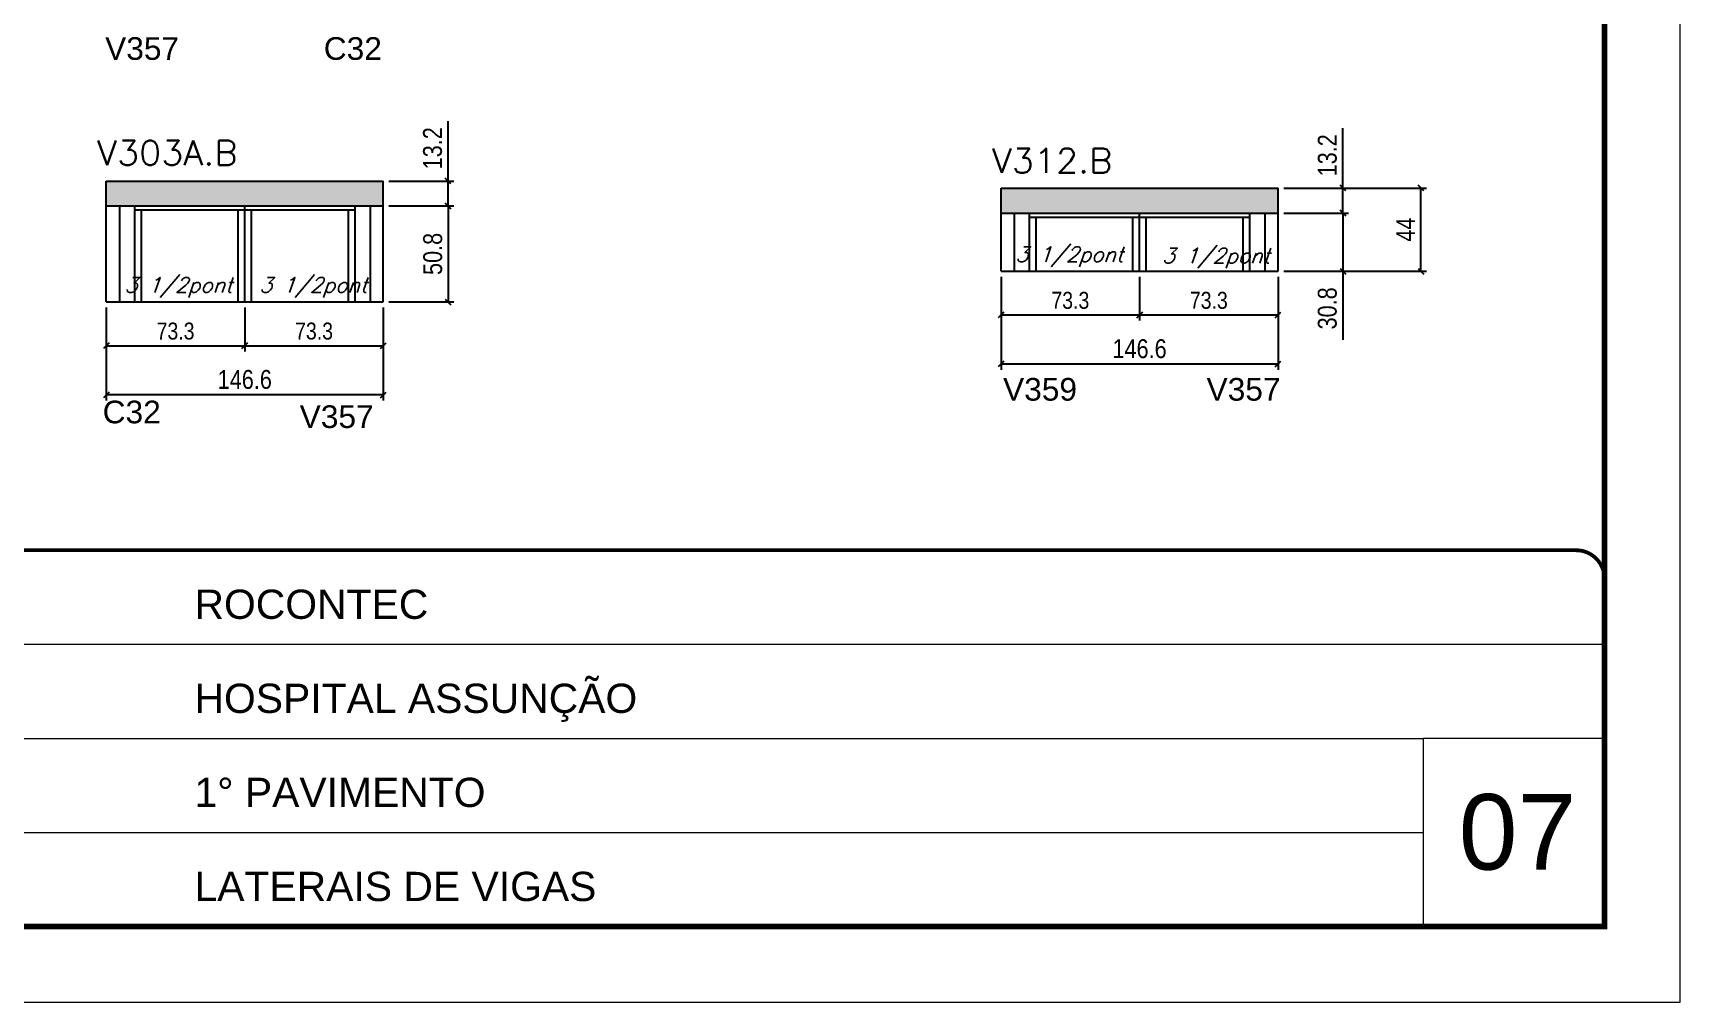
# Model space of a CAD drawing. Extents: x 137137 to 143418, y 10464 to 34486.
# Drawn here: x 140934 to 141806, y 32287 to 32800 of the extents above; entities that cross this region are included whole.
import ezdxf

# ---------------------------------------------------------------- set-up
doc = ezdxf.new("R2010")
doc.units = 0
doc.linetypes.add('CONTINUO', pattern=[0])
doc.linetypes.add('DASHED', pattern=[0.75, 0.5, -0.25])
for name, color, linetype in [('5', 5, 'Continuous'), ('COTA', 241, 'Continuous'), ('Painéis', 200, 'Continuous'), ('SARR_2.2x7', 40, 'Continuous'), ('SARR_3.5x7', 81, 'Continuous'), ('texto', 7, 'Continuous')]:
    doc.layers.add(name, color=color, linetype=linetype)
for name, color, linetype, lineweight in [('CARIMBO', 255, 'Continuous', 9), ('Escoras', 2, 'Continuous', 25), ('Folhas', 255, 'Continuous', 9), ('SARRAFO DE PRESSAO', 251, 'DASHED', 9), ('Texto Seção', 7, 'Continuous', 15)]:
    doc.layers.add(name, color=color, linetype=linetype, lineweight=lineweight)
doc.styles.add('ARIAL', font='arial.ttf')
doc.styles.add('COTA TECNICA', font='techl___.ttf', dxfattribs={"height": 10})
doc.styles.add('COTA TECNICA-50', font='techl___.ttf', dxfattribs={"height": 9})
doc.styles.add('REGUA-120', font='ROMANS.shx', dxfattribs={"height": 15})
doc.styles.add('Romans', font='romans.shx')
doc.styles.get("Standard").update_dxf_attribs({"font": 'arial.ttf'})
doc.dimstyles.new('COTA PAINEL-50', dxfattribs={"dimtxt": 9, "dimasz": 3, "dimexe": 3, "dimexo": 3, "dimgap": 3, "dimtad": 1, "dimdec": 1, "dimzin": 12, "dimdsep": 46, "dimtxsty": 'COTA TECNICA-50', "dimblk1": 'OBLIQUE', "dimblk2": 'OBLIQUE', "dimsah": 1, "dimcen": 0.9, "dimclrd": 4, "dimclre": 4, "dimclrt": 240, "dimadec": 1, "dimazin": 3, "dimtfac": 1, "dimtdec": 1, "dimtmove": 0, "dimatfit": 3, "dimfxl": 1, "dimtolj": 1, "dimtzin": 12, "dimarcsym": 0})
doc.dimstyles.new('PAINEL', dxfattribs={"dimtxt": 10, "dimasz": 3, "dimexe": 3, "dimexo": 3, "dimgap": 3, "dimtad": 1, "dimdec": 1, "dimzin": 12, "dimdsep": 46, "dimtxsty": 'COTA TECNICA', "dimblk1": 'OBLIQUE', "dimblk2": 'OBLIQUE', "dimsah": 1, "dimcen": 0.9, "dimclrd": 4, "dimclre": 4, "dimclrt": 240, "dimadec": 1, "dimazin": 3, "dimtfac": 1, "dimtdec": 1, "dimtmove": 0, "dimatfit": 3, "dimfxl": 1, "dimtolj": 1, "dimtzin": 12, "dimarcsym": 0})

# ---------------------------------------------------------------- blocks, each defined once
blk = doc.blocks.new('9999999999')
at = {"color": 30, "linetype": 'CONTINUO'}
for p, q in [((98564.56, 34379.64), (99583.98, 34379.64)), ((98564.56, 34329.83), (99487.98, 34329.83)), ((99583.98, 34329.83), (99487.98, 34329.83)), ((99487.98, 34329.83), (99487.98, 34230.21)), ((98564.56, 34280.02), (99487.98, 34280.02))]:
    blk.add_line(p, q, dxfattribs=at)
at = {"color": 30, "linetype": 'CONTINUO', "const_width": 2}
blk.add_lwpolyline([(99583.98, 34230.21), (99583.98, 34414.45, 0.414214), (99568.98, 34429.45), (98228.98, 34429.45, 0.414214), (98213.98, 34414.45), (98213.98, 34245.21, 0.414214), (98228.98, 34230.21), (99583.98, 34230.21)], format="xyb", dxfattribs=at)
at = {"layer": 'Folhas'}
blk.add_lwpolyline([(98138.98, 34190.21), (99623.98, 34190.21), (99623.98, 35240.21), (98138.98, 35240.21)], close=True, dxfattribs=at)
at = {"layer": 'Folhas', "color": 30, "const_width": 3}
blk.add_lwpolyline([(98213.98, 34230.21), (99583.98, 34230.21), (99583.98, 35200.21), (98213.98, 35200.21)], close=True, dxfattribs=at)
at = {"color": 7, "linetype": 'Continuous', "ltscale": 5, "style": 'ARIAL'}
for s, height, p in [('ROCONTEC', 15.483, (98837.68, 34393.13)), ('HOSPITAL ASSUNÇÃO', 15.4829, (98837.68, 34343.32)), ('1° PAVIMENTO', 15.4829, (98837.68, 34293.51)), ('LATERAIS DE VIGAS', 15.4829, (98837.68, 34243.7))]:
    blk.add_text(s, height=height, dxfattribs=at).set_placement(p)
blk = doc.blocks.new('_Oblique')
at = {"color": 0, "linetype": 'ByBlock', "lineweight": -2}
blk.add_line((-0.5, -0.5), (0.5, 0.5), dxfattribs=at)
blk = doc.blocks.new('*D333')
at = {"layer": 'COTA', "color": 4, "linetype": 'ByBlock', "lineweight": -2, "transparency": 16777216}
for p, q in [((140972.82, 32654.98), (140972.82, 32605.75)), ((141119.42, 32654.98), (141119.42, 32605.75)), ((141119.42, 32608.75), (140972.82, 32608.75))]:
    blk.add_line(p, q, dxfattribs=at)
at = {"layer": 'Defpoints', "color": 0, "linetype": 'ByBlock', "transparency": 16777216}
for p in [(140972.82, 32657.98), (141119.42, 32657.98), (140972.82, 32608.75)]:
    blk.add_point(p, dxfattribs=at)
at = {"layer": 'COTA', "color": 4, "linetype": 'ByBlock', "lineweight": -2, "transparency": 16777216, "xscale": 3, "yscale": 3, "zscale": 3, "rotation": 180}
blk.add_blockref('_Oblique', (140972.82, 32608.75), dxfattribs=at)
at = {"layer": 'COTA', "color": 4, "linetype": 'ByBlock', "lineweight": -2, "transparency": 16777216, "xscale": 3, "yscale": 3, "zscale": 3}
blk.add_blockref('_Oblique', (141119.42, 32608.75), dxfattribs=at)
at = {"layer": 'COTA', "color": 240, "linetype": 'ByBlock', "transparency": 16777216, "insert": (141046.12, 32616.85), "char_height": 10, "attachment_point": 5, "style": 'COTA TECNICA'}
blk.add_mtext('\\A1;146.6', dxfattribs=at)
blk = doc.blocks.new('*D218')
at = {"layer": 'COTA', "color": 4, "linetype": 'ByBlock', "lineweight": -2, "transparency": 16777216}
for p, q in [((141122.42, 32708.78), (141156.76, 32708.78)), ((141153.76, 32708.78), (141153.76, 32657.98)), ((141122.42, 32657.98), (141156.76, 32657.98))]:
    blk.add_line(p, q, dxfattribs=at)
at = {"layer": 'Defpoints', "color": 0, "linetype": 'ByBlock', "transparency": 16777216}
for p in [(141119.42, 32708.78), (141119.42, 32657.98), (141153.76, 32657.98)]:
    blk.add_point(p, dxfattribs=at)
at = {"layer": 'COTA', "color": 4, "linetype": 'ByBlock', "lineweight": -2, "transparency": 16777216, "xscale": 3, "yscale": 3, "zscale": 3}
for p, rotation in [((141153.76, 32708.78), 90), ((141153.76, 32657.98), 270)]:
    blk.add_blockref('_Oblique', p, dxfattribs=dict(at, rotation=rotation))
at = {"layer": 'COTA', "color": 240, "linetype": 'ByBlock', "transparency": 16777216, "insert": (141145.63, 32683.38), "char_height": 10, "attachment_point": 5, "rotation": 90, "style": 'COTA TECNICA'}
blk.add_mtext('\\A1;50.8', dxfattribs=at)
blk = doc.blocks.new('*D334')
at = {"layer": 'COTA', "color": 4, "linetype": 'ByBlock', "lineweight": -2, "transparency": 16777216}
for p, q in [((141153.76, 32721.98), (141153.76, 32753.71)), ((141122.42, 32721.98), (141156.76, 32721.98)), ((141153.76, 32708.78), (141153.76, 32721.98)), ((141122.42, 32708.78), (141156.76, 32708.78))]:
    blk.add_line(p, q, dxfattribs=at)
at = {"layer": 'Defpoints', "color": 0, "linetype": 'ByBlock', "transparency": 16777216}
for p in [(141119.42, 32721.98), (141153.76, 32721.98), (141119.42, 32708.78)]:
    blk.add_point(p, dxfattribs=at)
at = {"layer": 'COTA', "color": 4, "linetype": 'ByBlock', "lineweight": -2, "transparency": 16777216, "xscale": 3, "yscale": 3, "zscale": 3}
for p, rotation in [((141153.76, 32721.98), 90), ((141153.76, 32708.78), 270)]:
    blk.add_blockref('_Oblique', p, dxfattribs=dict(at, rotation=rotation))
at = {"layer": 'COTA', "color": 240, "linetype": 'ByBlock', "transparency": 16777216, "insert": (141145.54, 32739.34), "char_height": 10, "attachment_point": 5, "rotation": 90, "style": 'COTA TECNICA'}
blk.add_mtext('\\A1;13.2', dxfattribs=at)
blk = doc.blocks.new('*D335')
at = {"layer": 'Defpoints', "color": 0, "linetype": 'ByBlock', "transparency": 16777216}
for p in [(140972.82, 32657.98), (141046.12, 32657.98), (141046.12, 32634.79)]:
    blk.add_point(p, dxfattribs=at)
at = {"layer": 'Escoras', "color": 4, "linetype": 'ByBlock', "lineweight": -2, "transparency": 16777216}
for p, q in [((140972.82, 32654.98), (140972.82, 32631.79)), ((141046.12, 32654.98), (141046.12, 32631.79)), ((140972.82, 32634.79), (141046.12, 32634.79))]:
    blk.add_line(p, q, dxfattribs=at)
at = {"layer": 'Escoras', "color": 4, "linetype": 'ByBlock', "lineweight": -2, "transparency": 16777216, "xscale": 3, "yscale": 3, "zscale": 3, "rotation": 180}
blk.add_blockref('_Oblique', (140972.82, 32634.79), dxfattribs=at)
at = {"layer": 'Escoras', "color": 4, "linetype": 'ByBlock', "lineweight": -2, "transparency": 16777216, "xscale": 3, "yscale": 3, "zscale": 3}
blk.add_blockref('_Oblique', (141046.12, 32634.79), dxfattribs=at)
at = {"layer": 'Escoras', "color": 240, "linetype": 'ByBlock', "transparency": 16777216, "insert": (141009.47, 32642.48), "char_height": 9, "attachment_point": 5, "style": 'COTA TECNICA-50'}
blk.add_mtext('\\A1;73.3', dxfattribs=at)
blk = doc.blocks.new('*D219')
at = {"layer": 'Defpoints', "color": 0, "linetype": 'ByBlock', "transparency": 16777216}
for p in [(141046.12, 32657.98), (141119.42, 32657.98), (141119.42, 32634.79)]:
    blk.add_point(p, dxfattribs=at)
at = {"layer": 'Escoras', "color": 4, "linetype": 'ByBlock', "lineweight": -2, "transparency": 16777216}
for p, q in [((141046.12, 32654.98), (141046.12, 32631.79)), ((141119.42, 32654.98), (141119.42, 32631.79)), ((141046.12, 32634.79), (141119.42, 32634.79))]:
    blk.add_line(p, q, dxfattribs=at)
at = {"layer": 'Escoras', "color": 4, "linetype": 'ByBlock', "lineweight": -2, "transparency": 16777216, "xscale": 3, "yscale": 3, "zscale": 3, "rotation": 180}
blk.add_blockref('_Oblique', (141046.12, 32634.79), dxfattribs=at)
at = {"layer": 'Escoras', "color": 4, "linetype": 'ByBlock', "lineweight": -2, "transparency": 16777216, "xscale": 3, "yscale": 3, "zscale": 3}
blk.add_blockref('_Oblique', (141119.42, 32634.79), dxfattribs=at)
at = {"layer": 'Escoras', "color": 240, "linetype": 'ByBlock', "transparency": 16777216, "insert": (141082.77, 32642.48), "char_height": 9, "attachment_point": 5, "style": 'COTA TECNICA-50'}
blk.add_mtext('\\A1;73.3', dxfattribs=at)
blk = doc.blocks.new('*D567')
at = {"layer": 'COTA', "color": 4, "linetype": 'ByBlock', "lineweight": -2, "transparency": 16777216}
for p, q in [((141446.42, 32671.24), (141446.42, 32622.01)), ((141593.02, 32671.24), (141593.02, 32622.01)), ((141593.02, 32625.01), (141446.42, 32625.01))]:
    blk.add_line(p, q, dxfattribs=at)
at = {"layer": 'Defpoints', "color": 0, "linetype": 'ByBlock', "transparency": 16777216}
for p in [(141446.42, 32674.24), (141593.02, 32674.24), (141446.42, 32625.01)]:
    blk.add_point(p, dxfattribs=at)
at = {"layer": 'COTA', "color": 4, "linetype": 'ByBlock', "lineweight": -2, "transparency": 16777216, "xscale": 3, "yscale": 3, "zscale": 3, "rotation": 180}
blk.add_blockref('_Oblique', (141446.42, 32625.01), dxfattribs=at)
at = {"layer": 'COTA', "color": 4, "linetype": 'ByBlock', "lineweight": -2, "transparency": 16777216, "xscale": 3, "yscale": 3, "zscale": 3}
blk.add_blockref('_Oblique', (141593.02, 32625.01), dxfattribs=at)
at = {"layer": 'COTA', "color": 240, "linetype": 'ByBlock', "transparency": 16777216, "insert": (141519.72, 32633.12), "char_height": 10, "attachment_point": 5, "style": 'COTA TECNICA'}
blk.add_mtext('\\A1;146.6', dxfattribs=at)
blk = doc.blocks.new('*D565')
at = {"layer": 'COTA', "color": 4, "linetype": 'ByBlock', "lineweight": -2, "transparency": 16777216}
for p, q in [((141596.02, 32705.04), (141630.35, 32705.04)), ((141627.35, 32705.04), (141627.35, 32674.24)), ((141596.02, 32674.24), (141630.35, 32674.24)), ((141627.35, 32674.24), (141627.35, 32637.87))]:
    blk.add_line(p, q, dxfattribs=at)
at = {"layer": 'Defpoints', "color": 0, "linetype": 'ByBlock', "transparency": 16777216}
for p in [(141593.02, 32705.04), (141593.02, 32674.24), (141627.35, 32674.24)]:
    blk.add_point(p, dxfattribs=at)
at = {"layer": 'COTA', "color": 4, "linetype": 'ByBlock', "lineweight": -2, "transparency": 16777216, "xscale": 3, "yscale": 3, "zscale": 3}
for p, rotation in [((141627.35, 32705.04), 90), ((141627.35, 32674.24), 270)]:
    blk.add_blockref('_Oblique', p, dxfattribs=dict(at, rotation=rotation))
at = {"layer": 'COTA', "color": 240, "linetype": 'ByBlock', "transparency": 16777216, "insert": (141619.11, 32654.55), "char_height": 10, "attachment_point": 5, "rotation": 90, "style": 'COTA TECNICA'}
blk.add_mtext('\\A1;30.8', dxfattribs=at)
blk = doc.blocks.new('*D568')
at = {"layer": 'COTA', "color": 4, "linetype": 'ByBlock', "lineweight": -2, "transparency": 16777216}
for p, q in [((141627.35, 32718.24), (141627.35, 32749.97)), ((141596.02, 32718.24), (141630.35, 32718.24)), ((141627.35, 32705.04), (141627.35, 32718.24)), ((141596.02, 32705.04), (141630.35, 32705.04))]:
    blk.add_line(p, q, dxfattribs=at)
at = {"layer": 'Defpoints', "color": 0, "linetype": 'ByBlock', "transparency": 16777216}
for p in [(141593.02, 32718.24), (141627.35, 32718.24), (141593.02, 32705.04)]:
    blk.add_point(p, dxfattribs=at)
at = {"layer": 'COTA', "color": 4, "linetype": 'ByBlock', "lineweight": -2, "transparency": 16777216, "xscale": 3, "yscale": 3, "zscale": 3}
for p, rotation in [((141627.35, 32718.24), 90), ((141627.35, 32705.04), 270)]:
    blk.add_blockref('_Oblique', p, dxfattribs=dict(at, rotation=rotation))
at = {"layer": 'COTA', "color": 240, "linetype": 'ByBlock', "transparency": 16777216, "insert": (141619.13, 32735.6), "char_height": 10, "attachment_point": 5, "rotation": 90, "style": 'COTA TECNICA'}
blk.add_mtext('\\A1;13.2', dxfattribs=at)
blk = doc.blocks.new('*D569')
at = {"layer": 'Defpoints', "color": 0, "linetype": 'ByBlock', "transparency": 16777216}
for p in [(141446.42, 32674.24), (141519.72, 32674.24), (141519.72, 32651.05)]:
    blk.add_point(p, dxfattribs=at)
at = {"layer": 'Escoras', "color": 4, "linetype": 'ByBlock', "lineweight": -2, "transparency": 16777216}
for p, q in [((141446.42, 32671.24), (141446.42, 32648.05)), ((141519.72, 32671.24), (141519.72, 32648.05)), ((141446.42, 32651.05), (141519.72, 32651.05))]:
    blk.add_line(p, q, dxfattribs=at)
at = {"layer": 'Escoras', "color": 4, "linetype": 'ByBlock', "lineweight": -2, "transparency": 16777216, "xscale": 3, "yscale": 3, "zscale": 3, "rotation": 180}
blk.add_blockref('_Oblique', (141446.42, 32651.05), dxfattribs=at)
at = {"layer": 'Escoras', "color": 4, "linetype": 'ByBlock', "lineweight": -2, "transparency": 16777216, "xscale": 3, "yscale": 3, "zscale": 3}
blk.add_blockref('_Oblique', (141519.72, 32651.05), dxfattribs=at)
at = {"layer": 'Escoras', "color": 240, "linetype": 'ByBlock', "transparency": 16777216, "insert": (141483.07, 32658.74), "char_height": 9, "attachment_point": 5, "style": 'COTA TECNICA-50'}
blk.add_mtext('\\A1;73.3', dxfattribs=at)
blk = doc.blocks.new('*D566')
at = {"layer": 'Defpoints', "color": 0, "linetype": 'ByBlock', "transparency": 16777216}
for p in [(141519.72, 32674.24), (141593.02, 32674.24), (141593.02, 32651.05)]:
    blk.add_point(p, dxfattribs=at)
at = {"layer": 'Escoras', "color": 4, "linetype": 'ByBlock', "lineweight": -2, "transparency": 16777216}
for p, q in [((141519.72, 32671.24), (141519.72, 32648.05)), ((141593.02, 32671.24), (141593.02, 32648.05)), ((141519.72, 32651.05), (141593.02, 32651.05))]:
    blk.add_line(p, q, dxfattribs=at)
at = {"layer": 'Escoras', "color": 4, "linetype": 'ByBlock', "lineweight": -2, "transparency": 16777216, "xscale": 3, "yscale": 3, "zscale": 3, "rotation": 180}
blk.add_blockref('_Oblique', (141519.72, 32651.05), dxfattribs=at)
at = {"layer": 'Escoras', "color": 4, "linetype": 'ByBlock', "lineweight": -2, "transparency": 16777216, "xscale": 3, "yscale": 3, "zscale": 3}
blk.add_blockref('_Oblique', (141593.02, 32651.05), dxfattribs=at)
at = {"layer": 'Escoras', "color": 240, "linetype": 'ByBlock', "transparency": 16777216, "insert": (141556.37, 32658.74), "char_height": 9, "attachment_point": 5, "style": 'COTA TECNICA-50'}
blk.add_mtext('\\A1;73.3', dxfattribs=at)
blk = doc.blocks.new('*D2343')
at = {"layer": 'COTA', "color": 4, "lineweight": -2, "ltscale": 25, "transparency": 16777216}
for p, q in [((141596.02, 32718.24), (141671.64, 32718.24)), ((141668.64, 32674.24), (141668.64, 32718.24)), ((141596.02, 32674.24), (141671.64, 32674.24))]:
    blk.add_line(p, q, dxfattribs=at)
at = {"layer": 'Defpoints', "color": 0, "ltscale": 25, "transparency": 16777216}
for p in [(141593.02, 32718.24), (141668.64, 32718.24), (141593.02, 32674.24)]:
    blk.add_point(p, dxfattribs=at)
at = {"layer": 'COTA', "color": 4, "lineweight": -2, "ltscale": 25, "transparency": 16777216, "xscale": 3, "yscale": 3, "zscale": 3}
for p, rotation in [((141668.64, 32718.24), 90), ((141668.64, 32674.24), 270)]:
    blk.add_blockref('_Oblique', p, dxfattribs=dict(at, rotation=rotation))
at = {"layer": 'COTA', "color": 240, "ltscale": 25, "transparency": 16777216, "insert": (141660.56, 32696.24), "char_height": 10, "attachment_point": 5, "rotation": 90, "style": 'COTA TECNICA'}
blk.add_mtext('\\A1;44', dxfattribs=at)

msp = doc.modelspace()

# ---------------------------------------------------------------- hatches: boundary and pattern name
at = {"layer": 'COTA', "linetype": 'ByBlock'}
h = msp.add_hatch(dxfattribs=at)
h.set_pattern_fill('AR-CONC', color=256, scale=0.03)
h.set_pattern_definition([(50, (2980.594, -505.06), (5.46554007, -0.47817257), [0.5715, -6.2865]), (355, (2980.594, -505.06), (-1.05730264, 5.73170536), [0.4572, -5.02921753]), (100.4514447, (2981.0496, -505.0997), (4.40823741, 5.25353256), [0.48570026, -5.34270734]), (46.1842, (2980.594, -503.536), (8.13237123, -1.26126984), [0.85725, -9.42975]), (96.6355576, (2981.272, -503.641), (7.122124, 7.42278374), [0.7285507, -8.01406824]), (351.184151, (2980.594, -503.536), (7.122124, 7.42278374), [0.685799, -7.54379196]), (21, (2981.356, -503.917), (4.54843174, -3.06795595), [0.5715, -6.2865]), (326, (2981.356, -503.917), (1.85406085, 5.52563898), [0.4572, -5.0292]), (71.451445, (2981.735, -504.1725), (6.40249258, 2.45768307), [0.48570026, -5.34269813]), (37.5, (2980.5941, -505.0599), (0.092658098, 2.536651166), [0, -4.96824, 0, -5.1054, 0, -5.04825]), (7.5, (2980.594, -505.06), (2.004589875, 3.005417245), [0, -2.91084, 0, -4.85394, 0, -1.92405]), (327.5, (2978.8949, -505.0599), (4.067717855, -0.17186232), [0, -1.905, 0, -5.9436, 0, -7.8867]), (317.5, (2978.133, -505.06), (4.44387544, 0.76279473), [0, -2.4765, 0, -3.94716, 0, -5.6007])])
h.paths.add_polyline_path([(141119.42, 32708.78), (141119.42, 32721.98), (140972.82, 32721.98), (140972.82, 32708.78)])
h = msp.add_hatch(dxfattribs=at)
h.set_pattern_fill('AR-CONC', color=256, scale=0.03)
h.set_pattern_definition([(50, (3454.187, -508.7997), (5.46554007, -0.47817257), [0.5715, -6.2865]), (355, (3454.187, -508.8), (-1.05730264, 5.73170536), [0.4572, -5.02921753]), (100.4514447, (3454.6426, -508.8396), (4.40823741, 5.25353256), [0.48570026, -5.34270734]), (46.1842, (3454.187, -507.276), (8.13237123, -1.26126984), [0.85725, -9.42975]), (96.6355576, (3454.865, -507.381), (7.122124, 7.42278374), [0.7285507, -8.01406824]), (351.184151, (3454.187, -507.276), (7.122124, 7.42278374), [0.685799, -7.54379196]), (21, (3454.949, -507.6567), (4.54843174, -3.06795595), [0.5715, -6.2865]), (326, (3454.949, -507.657), (1.85406085, 5.52563898), [0.4572, -5.0292]), (71.451445, (3455.328, -507.9124), (6.40249258, 2.45768307), [0.48570026, -5.34269813]), (37.5, (3454.1872, -508.7997), (0.092658098, 2.536651166), [0, -4.96824, 0, -5.1054, 0, -5.04825]), (7.5, (3454.1872, -508.7997), (2.004589875, 3.005417245), [0, -2.91084, 0, -4.85394, 0, -1.92405]), (327.5, (3452.488, -508.7997), (4.067717855, -0.17186232), [0, -1.905, 0, -5.9436, 0, -7.8867]), (317.5, (3451.726, -508.7997), (4.44387544, 0.76279473), [0, -2.4765, 0, -3.94716, 0, -5.6007])])
h.paths.add_polyline_path([(141593.02, 32705.04), (141593.02, 32718.24), (141446.42, 32718.24), (141446.42, 32705.04)])

# ---------------------------------------------------------------- linework, layer by layer
for p, q in [((140972.82, 32721.98), (141119.42, 32721.98)), ((140972.82, 32708.78), (140972.82, 32721.98)), ((141119.42, 32708.78), (141119.42, 32721.98)), ((141446.42, 32718.24), (141593.02, 32718.24)), ((141446.42, 32705.04), (141446.42, 32718.24)), ((141593.02, 32705.04), (141593.02, 32718.24))]:
    msp.add_line(p, q, dxfattribs=at)
at = {"layer": 'Painéis', "linetype": 'ByBlock'}
for p, q in [((140972.82, 32708.78), (141119.42, 32708.78)), ((140972.82, 32657.98), (140972.82, 32708.78)), ((141046.12, 32657.98), (141046.12, 32708.78)), ((141119.42, 32657.98), (141119.42, 32708.78)), ((141446.42, 32705.04), (141593.02, 32705.04)), ((141446.42, 32674.24), (141446.42, 32705.04)), ((141519.72, 32674.24), (141519.72, 32705.04)), ((141593.02, 32674.24), (141593.02, 32705.04)), ((141446.42, 32674.24), (141593.02, 32674.24)), ((140972.82, 32657.98), (141119.42, 32657.98))]:
    msp.add_line(p, q, dxfattribs=at)
at = {"layer": 'SARR_2.2x7', "linetype": 'Continuous'}
for p, q in [((140979.82, 32708.78), (140979.82, 32657.98)), ((141046.12, 32706.58), (140987.82, 32706.58)), ((141104.42, 32706.58), (141046.12, 32706.58)), ((141112.42, 32708.78), (141112.42, 32657.98)), ((141453.42, 32705.04), (141453.42, 32674.24)), ((141461.42, 32702.84), (141519.72, 32702.84)), ((141519.72, 32702.84), (141578.02, 32702.84)), ((141586.02, 32705.04), (141586.02, 32674.24))]:
    msp.add_line(p, q, dxfattribs=at)
at = {"layer": 'SARR_3.5x7'}
for p, q in [((140987.82, 32708.78), (140987.82, 32657.98)), ((140991.32, 32706.58), (140991.32, 32657.98)), ((141042.62, 32657.98), (141042.62, 32706.58)), ((141049.62, 32657.98), (141049.62, 32706.58)), ((141100.92, 32706.58), (141100.92, 32657.98)), ((141104.42, 32708.78), (141104.42, 32657.98)), ((141461.42, 32674.24), (141461.42, 32705.04)), ((141464.92, 32674.24), (141464.92, 32702.84)), ((141516.22, 32674.24), (141516.22, 32702.84)), ((141523.22, 32674.24), (141523.22, 32702.84)), ((141574.52, 32674.24), (141574.52, 32702.84)), ((141578.02, 32674.24), (141578.02, 32705.04))]:
    msp.add_line(p, q, dxfattribs=at)

# ---------------------------------------------------------------- block references
at = {"layer": 'SARRAFO DE PRESSAO', "color": 6, "linetype": 'ByBlock'}
msp.add_blockref('9999999999', (42181.81, -1903), dxfattribs=at)

# ---------------------------------------------------------------- texts
at = {"layer": '5', "linetype": 'Continuous'}
for s, p in [('V357', (140972.19, 32786.15)), ('C32', (141087.93, 32786.15)), ('V359', (141447.47, 32605.68)), ('V357', (141555.18, 32605.68)), ('C32', (140970.9, 32593.68)), ('V357', (141075.18, 32591.2))]:
    msp.add_text(s, height=12, rotation=0.00004, dxfattribs=at).set_placement(p)
at = {"layer": 'CARIMBO', "style": 'ARIAL'}
msp.add_text('07', height=40, dxfattribs=at).set_placement((141688.65, 32357.34))
at = {"layer": 'texto', "color": 2, "char_height": 8, "attachment_point": 5, "style": 'Romans'}
for insert in [(141482.54, 32681.83), (141560.15, 32681.13), (141011.02, 32665.64), (141082.38, 32665.64)]:
    msp.add_mtext('{\\Q19;\\C256;3 1/2pont}', dxfattribs=dict(at, insert=insert))
at = {"layer": 'Texto Seção', "style": 'REGUA-120', "width": 1.05}
for s, p in [('V303A.B', (140967.97, 32730.4)), ('V312.B', (141441.56, 32726.26))]:
    msp.add_text(s, height=13, dxfattribs=at).set_placement(p)

# ---------------------------------------------------------------- dimensions: what is measured, and where the dimension line sits
at = {"layer": 'COTA', "linetype": 'ByBlock'}
for base, p1, p2, picture, middle in [((141153.76, 32721.98), (141119.42, 32708.78), (141119.42, 32721.98), '*D334', (141145.54, 32739.34)), ((141627.35, 32718.24), (141593.02, 32705.04), (141593.02, 32718.24), '*D568', (141619.13, 32735.6)), ((141153.76, 32657.98), (141119.42, 32708.78), (141119.42, 32657.98), '*D218', (141145.63, 32683.38)), ((141627.35, 32674.24), (141593.02, 32705.04), (141593.02, 32674.24), '*D565', (141619.11, 32654.55))]:
    dim = msp.add_linear_dim(base=base, p1=p1, p2=p2, angle=90, dimstyle='PAINEL', dxfattribs=at)
    dim.commit()
    dim.dimension.update_dxf_attribs({"geometry": picture, "text_midpoint": middle})
at = {"layer": 'COTA', "ltscale": 25}
dim = msp.add_linear_dim(base=(141668.64, 32718.24), p1=(141593.02, 32674.24), p2=(141593.02, 32718.24), angle=90, dimstyle='PAINEL', dxfattribs=at)
dim.commit()
dim.dimension.update_dxf_attribs({"geometry": '*D2343', "text_midpoint": (141660.56, 32696.24)})
at = {"layer": 'COTA', "linetype": 'ByBlock'}
for base, p1, p2, picture, middle in [((141446.42, 32625.01), (141593.02, 32674.24), (141446.42, 32674.24), '*D567', (141519.72, 32633.12)), ((140972.82, 32608.75), (141119.42, 32657.98), (140972.82, 32657.98), '*D333', (141046.12, 32616.85))]:
    dim = msp.add_linear_dim(base=base, p1=p1, p2=p2, dimstyle='PAINEL', dxfattribs=at)
    dim.commit()
    dim.dimension.update_dxf_attribs({"geometry": picture, "text_midpoint": middle})
at = {"layer": 'Escoras', "linetype": 'ByBlock'}
for base, p1, p2, picture, middle in [((141519.72, 32651.05), (141446.42, 32674.24), (141519.72, 32674.24), '*D569', (141483.07, 32658.74)), ((141593.02, 32651.05), (141519.72, 32674.24), (141593.02, 32674.24), '*D566', (141556.37, 32658.74)), ((141046.12, 32634.79), (140972.82, 32657.98), (141046.12, 32657.98), '*D335', (141009.47, 32642.48)), ((141119.42, 32634.79), (141046.12, 32657.98), (141119.42, 32657.98), '*D219', (141082.77, 32642.48))]:
    dim = msp.add_linear_dim(base=base, p1=p1, p2=p2, dimstyle='COTA PAINEL-50', override={"dimarcsym": 1}, dxfattribs=at)
    dim.commit()
    dim.dimension.update_dxf_attribs({"geometry": picture, "text_midpoint": middle})

doc.saveas('drawing.dxf')
